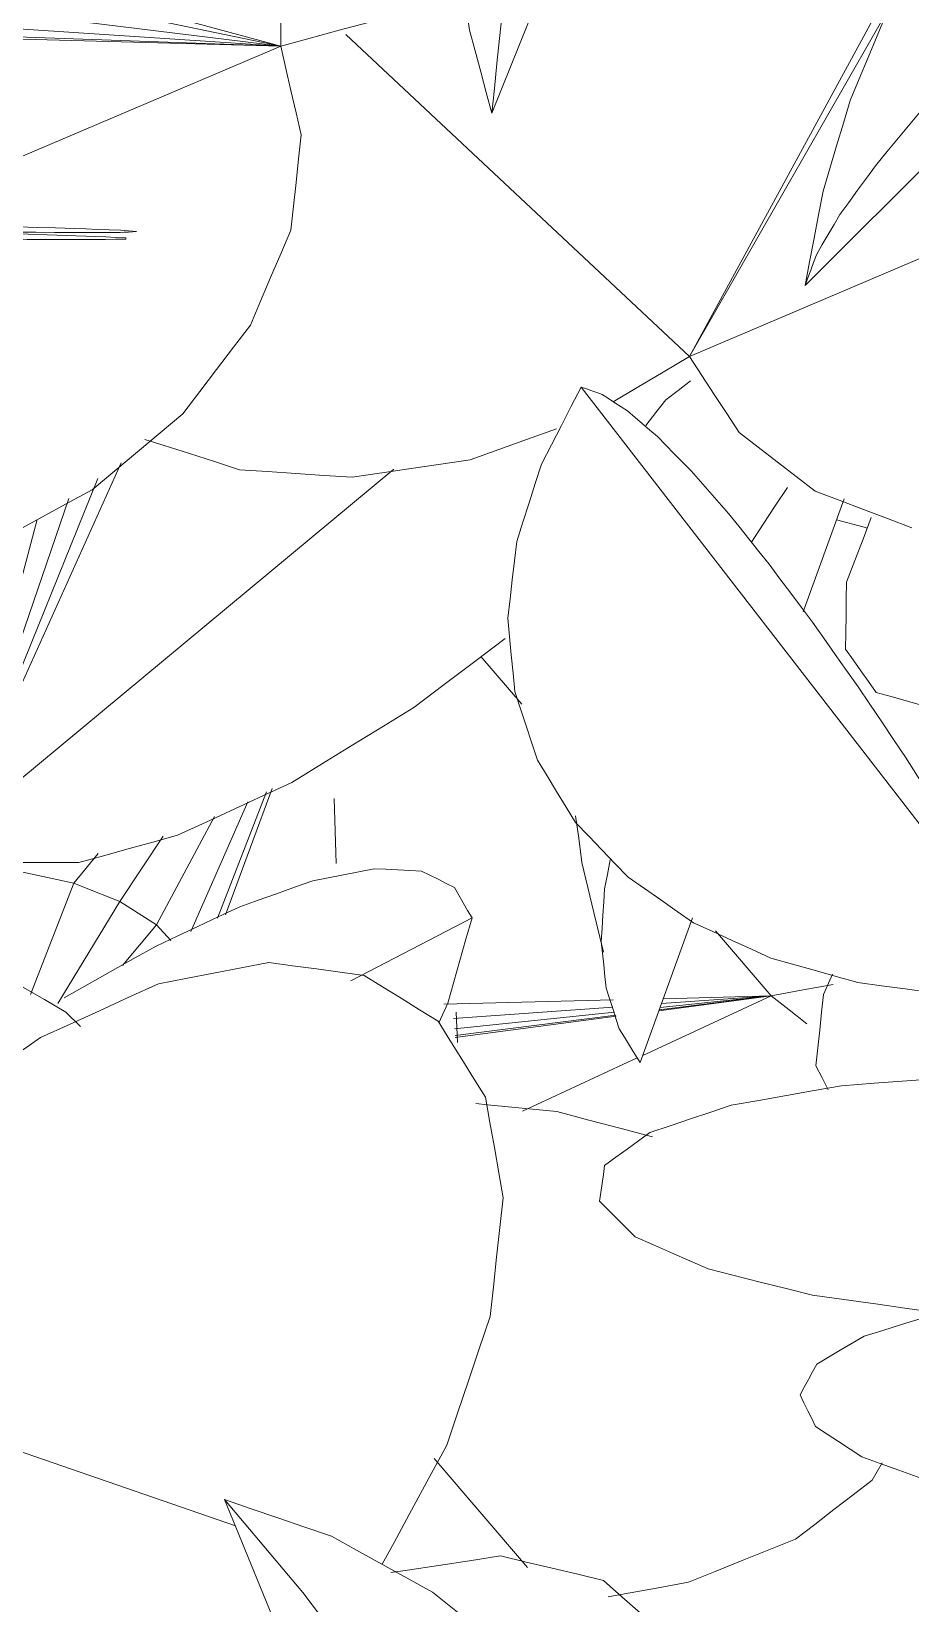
# Model space of a CAD drawing. Header units: metres. Extents: x 10.2 to 20.8, y -0.2 to 6.6.
# Drawn here: x 14.762 to 14.797, y 2.5169 to 2.5794 of the extents above; entities that cross this region are included whole.
import ezdxf

# ---------------------------------------------------------------- set-up
doc = ezdxf.new("R2010")
doc.units = ezdxf.units.M
doc.layers.add('Importações nas famílias', color=250, linetype='Continuous', lineweight=5)
doc.layers.add('Vegetação', color=7, linetype='Continuous', lineweight=5)

# ---------------------------------------------------------------- blocks, each defined once
blk = doc.blocks.new('Planta_pergolado_12200 - plantas pergolado_skp_Component_17-V3974-Corte 3')
at = {"layer": 'Importações nas famílias'}
for p, q in [((14.781479, 2.552671), (14.779851, 2.554573)), ((14.769378, 2.544164), (14.771325, 2.549196)), ((14.771554, 2.54932), (14.769697, 2.544297)), ((14.769255, 2.548209), (14.766956, 2.543898)), ((14.768313, 2.543637), (14.770585, 2.548796)), ((14.767218, 2.547431), (14.765492, 2.544834)), ((14.763655, 2.545553), (14.764633, 2.546734)), ((14.763655, 2.545553), (14.761571, 2.546007)), ((14.763655, 2.545553), (14.761937, 2.541124)), ((14.764024, 2.545409), (14.763655, 2.545553)), ((14.764024, 2.545409), (14.765492, 2.544834)), ((14.763023, 2.540771), (14.765492, 2.544834)), ((14.765492, 2.544834), (14.766956, 2.543898)), ((14.765596, 2.542282), (14.766956, 2.543898)), ((14.766956, 2.543898), (14.76752, 2.54328)), ((14.791403, 2.541074), (14.789194, 2.543656)), ((14.778386, 2.540738), (14.785121, 2.540912)), ((14.791403, 2.541074), (14.786294, 2.538707)), ((14.786938, 2.540485), (14.791403, 2.541074)), ((14.78695, 2.540518), (14.791403, 2.541074)), ((14.786984, 2.540612), (14.791403, 2.541074)), ((14.78704, 2.540766), (14.791403, 2.541074)), ((14.787111, 2.540963), (14.791403, 2.541074)), ((14.778765, 2.54018), (14.785104, 2.540629)), ((14.778806, 2.539757), (14.785168, 2.540422)), ((14.77883, 2.539503), (14.785223, 2.540302)), ((14.778839, 2.539415), (14.785242, 2.540261)), ((14.786079, 2.538607), (14.781518, 2.536494))]:
    blk.add_line(p, q, dxfattribs=at)
at = {"layer": 'Importações nas famílias', "flags": 128}
for points in [[(14.795223, 2.559684), (14.795103, 2.559716), (14.794006, 2.560007)], [(14.791403, 2.541074), (14.792678, 2.541309), (14.793866, 2.541527)], [(14.792829, 2.53996), (14.792116, 2.540517), (14.791403, 2.541074)]]:
    blk.add_lwpolyline(points, dxfattribs=at)
blk = doc.blocks.new('Planta_pergolado_12200 - plantas pergolado_skp_Component_16-V3975-Corte 3')
blk.add_blockref('Planta_pergolado_12200 - plantas pergolado_skp_Component_17-V3974-Corte 3', (0, 0))
blk = doc.blocks.new('Planta_pergolado_12200 - plantas pergolado_skp_Component_17-V4010-Corte 3')
at = {"layer": 'Importações nas famílias'}
for p, q in [((14.763931, 2.539859), (14.763347, 2.540426)), ((14.781714, 2.518335), (14.778003, 2.522672)), ((14.795425, 2.521811), (14.795821, 2.522504))]:
    blk.add_line(p, q, dxfattribs=at)
at = {"layer": 'Importações nas famílias', "flags": 128}
for points in [[(14.763347, 2.540426), (14.762489, 2.540924), (14.761631, 2.541421), (14.760773, 2.541919), (14.759915, 2.542416)], [(14.782875, 2.536476), (14.781497, 2.53661), (14.780118, 2.536743), (14.779653, 2.536788)], [(14.786689, 2.535464), (14.785434, 2.535797), (14.784155, 2.536136), (14.782875, 2.536476)], [(14.792374, 2.519467), (14.793137, 2.520053), (14.7939, 2.520639), (14.794662, 2.521225), (14.795425, 2.521811)], [(14.788116, 2.517753), (14.789181, 2.518181), (14.790245, 2.51861), (14.79131, 2.519038), (14.792374, 2.519467)], [(14.784925, 2.517167), (14.785565, 2.517284), (14.78684, 2.517519), (14.788116, 2.517753)]]:
    blk.add_lwpolyline(points, dxfattribs=at)
blk = doc.blocks.new('Planta_pergolado_12200 - plantas pergolado_skp_Component_16-V4011-Corte 3')
blk.add_blockref('Planta_pergolado_12200 - plantas pergolado_skp_Component_17-V4010-Corte 3', (0, 0))
blk = doc.blocks.new('Planta_pergolado_12200 - plantas pergolado_skp_-V4057-Corte 3')
for name in ['Planta_pergolado_12200 - plantas pergolado_skp_Component_16-V3975-Corte 3', 'Planta_pergolado_12200 - plantas pergolado_skp_Component_16-V4011-Corte 3']:
    blk.add_blockref(name, (0, 0))
blk = doc.blocks.new('Planta_pergolado_12200 - plantas pergolado_skp_Component_17-V4365-Corte 3')
at = {"layer": 'Importações nas famílias', "flags": 128}
for points in [[(14.79421, 2.5375), (14.795507, 2.537598), (14.796804, 2.537696), (14.798101, 2.537794), (14.799399, 2.537892)], [(14.789809, 2.536726), (14.790909, 2.536919), (14.792009, 2.537113), (14.79311, 2.537306), (14.79421, 2.5375)], [(14.786574, 2.535637), (14.787383, 2.535909), (14.788192, 2.536181), (14.789001, 2.536454), (14.789809, 2.536726)], [(14.78478, 2.534325), (14.785229, 2.534653), (14.785677, 2.534981), (14.786126, 2.535309), (14.786574, 2.535637)], [(14.784581, 2.532902), (14.784631, 2.533258), (14.784681, 2.533613), (14.78473, 2.533969), (14.78478, 2.534325)], [(14.785994, 2.531491), (14.785641, 2.531844), (14.785287, 2.532197), (14.784934, 2.532549), (14.784581, 2.532902)], [(14.788897, 2.530211), (14.788171, 2.530531), (14.787446, 2.530851), (14.78672, 2.531171), (14.785994, 2.531491)], [(14.793044, 2.529173), (14.792007, 2.529433), (14.790971, 2.529692), (14.789934, 2.529952), (14.788897, 2.530211)], [(14.798079, 2.528464), (14.79682, 2.528641), (14.795561, 2.528819), (14.794303, 2.528996), (14.793044, 2.529173)], [(14.795099, 2.527539), (14.795844, 2.52777), (14.796589, 2.528002), (14.797334, 2.528233), (14.798079, 2.528464)], [(14.793216, 2.526426), (14.793686, 2.526704), (14.794157, 2.526982), (14.794628, 2.527261), (14.795099, 2.527539)], [(14.792558, 2.525199), (14.792722, 2.525506), (14.792887, 2.525813), (14.793051, 2.526119), (14.793216, 2.526426)], [(14.79317, 2.523944), (14.793017, 2.524258), (14.792864, 2.524572), (14.792711, 2.524885), (14.792558, 2.525199)], [(14.795011, 2.522745), (14.794551, 2.523045), (14.79409, 2.523344), (14.79363, 2.523644), (14.79317, 2.523944)], [(14.797954, 2.521684), (14.797218, 2.521949), (14.796483, 2.522214), (14.795747, 2.52248), (14.795011, 2.522745)]]:
    blk.add_lwpolyline(points, dxfattribs=at)
blk = doc.blocks.new('Planta_pergolado_12200 - plantas pergolado_skp_Component_16-V4366-Corte 3')
blk.add_blockref('Planta_pergolado_12200 - plantas pergolado_skp_Component_17-V4365-Corte 3', (0, 0))
blk = doc.blocks.new('Planta_pergolado_12200 - plantas pergolado_skp_Component_17-V4386-Corte 3')
at = {"layer": 'Importações nas famílias'}
blk.add_line((14.77009, 2.519989), (14.758305, 2.524071), dxfattribs=at)
at = {"layer": 'Importações nas famílias', "flags": 128}
for points in [[(14.767025, 2.541555), (14.768122, 2.541766), (14.76922, 2.541977), (14.770318, 2.542188), (14.771415, 2.542399)], [(14.771415, 2.542399), (14.772364, 2.542272), (14.773313, 2.542145), (14.774262, 2.542018), (14.775211, 2.541891)], [(14.762338, 2.539416), (14.76351, 2.539951), (14.764681, 2.540485), (14.765853, 2.54102), (14.767025, 2.541555)], [(14.775211, 2.541891), (14.775946, 2.541435), (14.776682, 2.540978), (14.777417, 2.540522), (14.778153, 2.540065)], [(14.778153, 2.540065), (14.778625, 2.53931), (14.779097, 2.538556), (14.779569, 2.537801), (14.780041, 2.537046)], [(14.758185, 2.536487), (14.758841, 2.53695), (14.760007, 2.537772), (14.761173, 2.538594), (14.762338, 2.539416)], [(14.780041, 2.537046), (14.780217, 2.536044), (14.780394, 2.535042), (14.78057, 2.534041), (14.780746, 2.533039)], [(14.780746, 2.533039), (14.780615, 2.531859), (14.780484, 2.530678), (14.780352, 2.529498), (14.780221, 2.528317)], [(14.780221, 2.528317), (14.779791, 2.527039), (14.779361, 2.52576), (14.778931, 2.524482), (14.778501, 2.523203)], [(14.778501, 2.523203), (14.777801, 2.521913), (14.777102, 2.520624), (14.776402, 2.519334), (14.775932, 2.518467)], [(14.776279, 2.518132), (14.776936, 2.518233), (14.778169, 2.518421), (14.779402, 2.518609), (14.780635, 2.518798)], [(14.780635, 2.518798), (14.781661, 2.518554), (14.782687, 2.518311), (14.783713, 2.518067), (14.784738, 2.517824)], [(14.784738, 2.517824), (14.785469, 2.517169), (14.7862, 2.516515), (14.786931, 2.51586), (14.787662, 2.515206)]]:
    blk.add_lwpolyline(points, dxfattribs=at)
blk = doc.blocks.new('Planta_pergolado_12200 - plantas pergolado_skp_Component_16-V4387-Corte 3')
blk.add_blockref('Planta_pergolado_12200 - plantas pergolado_skp_Component_17-V4386-Corte 3', (0, 0))
blk = doc.blocks.new('Planta_pergolado_12200 - plantas pergolado_skp_Component_12-V4405-Corte 3')
at = {"layer": 'Importações nas famílias'}
blk.add_line((14.76966, 2.521038), (14.790249, 2.47076), dxfattribs=at)
at = {"layer": 'Importações nas famílias', "flags": 128}
for points in [[(14.773908, 2.519582), (14.772846, 2.519946), (14.771784, 2.52031), (14.770722, 2.520674), (14.76966, 2.521038)], [(14.76966, 2.521038), (14.770439, 2.520114), (14.771218, 2.519191), (14.771996, 2.518267), (14.772775, 2.517344)], [(14.777933, 2.517352), (14.776927, 2.51791), (14.775921, 2.518467), (14.774914, 2.519025), (14.773908, 2.519582)], [(14.772775, 2.517344), (14.773512, 2.516358), (14.77425, 2.515373), (14.774987, 2.514388), (14.775725, 2.513403)], [(14.781642, 2.5144), (14.780715, 2.515138), (14.779788, 2.515876), (14.77886, 2.516614), (14.777933, 2.517352)], [(14.784947, 2.510794), (14.784121, 2.511696), (14.783295, 2.512597), (14.782468, 2.513498), (14.781642, 2.5144)], [(14.775725, 2.513403), (14.776412, 2.512367), (14.7771, 2.511331), (14.777788, 2.510295), (14.778476, 2.509259)], [(14.787771, 2.50662), (14.787065, 2.507663), (14.786359, 2.508707), (14.785653, 2.509751), (14.784947, 2.510794)], [(14.778476, 2.509259), (14.779107, 2.508184), (14.779737, 2.507109), (14.780368, 2.506034), (14.780999, 2.504959)], [(14.790048, 2.501975), (14.789479, 2.503136), (14.78891, 2.504297), (14.788341, 2.505459), (14.787771, 2.50662)], [(14.780999, 2.504959), (14.781565, 2.503856), (14.782132, 2.502754), (14.782699, 2.501652), (14.783265, 2.500549)], [(14.791724, 2.496968), (14.791305, 2.49822), (14.790886, 2.499471), (14.790467, 2.500723), (14.790048, 2.501975)], [(14.783265, 2.500549), (14.783761, 2.499432), (14.784257, 2.498314), (14.784753, 2.497197), (14.785249, 2.49608)], [(14.792759, 2.491717), (14.792501, 2.49303), (14.792242, 2.494343), (14.791983, 2.495655), (14.791724, 2.496968)], [(14.785249, 2.49608), (14.78567, 2.49496), (14.78609, 2.49384), (14.78651, 2.49272), (14.78693, 2.4916)], [(14.78693, 2.4916), (14.787269, 2.49049), (14.787609, 2.48938), (14.787948, 2.48827), (14.788288, 2.487159)], [(14.793131, 2.486345), (14.793038, 2.487688), (14.792945, 2.489031), (14.792852, 2.490374), (14.792759, 2.491717)], [(14.788288, 2.487159), (14.788543, 2.486072), (14.788798, 2.484984), (14.789053, 2.483896), (14.789308, 2.482808)], [(14.792829, 2.480978), (14.792904, 2.48232), (14.79298, 2.483662), (14.793055, 2.485004), (14.793131, 2.486345)], [(14.789308, 2.482808), (14.789476, 2.481754), (14.789644, 2.4807), (14.789812, 2.479647), (14.789979, 2.478593)], [(14.791861, 2.475742), (14.792103, 2.477051), (14.792345, 2.47836), (14.792587, 2.479669), (14.792829, 2.480978)], [(14.789979, 2.478593), (14.790058, 2.477585), (14.790137, 2.476578), (14.790216, 2.47557), (14.790294, 2.474562)], [(14.790249, 2.47076), (14.790652, 2.472006), (14.791055, 2.473251), (14.791458, 2.474497), (14.791861, 2.475742)], [(14.790294, 2.474562), (14.790283, 2.473612), (14.790272, 2.472661), (14.790261, 2.471711), (14.790249, 2.47076)]]:
    blk.add_lwpolyline(points, dxfattribs=at)
blk = doc.blocks.new('Planta_pergolado_12200 - plantas pergolado_skp_Component_16-V4409-Corte 3')
blk.add_blockref('Planta_pergolado_12200 - plantas pergolado_skp_Component_12-V4405-Corte 3', (0, 0))
blk = doc.blocks.new('Planta_pergolado_12200 - plantas pergolado_skp_-V4413-Corte 3')
for name in ['Planta_pergolado_12200 - plantas pergolado_skp_Component_16-V4387-Corte 3', 'Planta_pergolado_12200 - plantas pergolado_skp_Component_16-V4409-Corte 3']:
    blk.add_blockref(name, (0, 0))
blk = doc.blocks.new('Planta_pergolado_12200 - plantas pergolado_skp_-V4414-Corte 3')
for name in ['Planta_pergolado_12200 - plantas pergolado_skp_-V4413-Corte 3', 'Planta_pergolado_12200 - plantas pergolado_skp_Component_16-V4366-Corte 3']:
    blk.add_blockref(name, (0, 0))
blk = doc.blocks.new('Planta_pergolado_12200 - plantas pergolado_skp_-V4514-Corte 3')
for name in ['Planta_pergolado_12200 - plantas pergolado_skp_-V4414-Corte 3', 'Planta_pergolado_12200 - plantas pergolado_skp_-V4057-Corte 3']:
    blk.add_blockref(name, (0, 0))
blk = doc.blocks.new('Planta_pergolado_12200 - plantas pergolado_skp_Component_17-V4654-Corte 3')
at = {"layer": 'Importações nas famílias', "flags": 128}
for points in [[(14.763637, 2.571436), (14.762895, 2.571441), (14.762152, 2.571446), (14.76141, 2.571451), (14.760667, 2.571456)], [(14.76072, 2.571686), (14.761459, 2.571664), (14.762197, 2.571642), (14.762936, 2.571621), (14.763674, 2.571599)], [(14.761072, 2.571392), (14.761838, 2.571368), (14.762604, 2.571344), (14.76337, 2.57132), (14.764136, 2.571296)], [(14.765508, 2.571442), (14.76504, 2.571441), (14.764573, 2.571439), (14.764105, 2.571438), (14.763637, 2.571436)], [(14.763674, 2.571599), (14.764138, 2.571581), (14.764601, 2.571563), (14.765064, 2.571544), (14.765528, 2.571526)], [(14.766153, 2.571473), (14.765992, 2.571465), (14.765831, 2.571457), (14.765669, 2.57145), (14.765508, 2.571442)], [(14.765528, 2.571526), (14.765684, 2.571513), (14.76584, 2.5715), (14.765997, 2.571486), (14.766153, 2.571473)], [(14.76411, 2.571155), (14.76334, 2.571159), (14.762571, 2.571163), (14.761801, 2.571166), (14.761031, 2.57117)], [(14.765723, 2.571173), (14.76532, 2.571168), (14.764917, 2.571164), (14.764513, 2.57116), (14.76411, 2.571155)], [(14.764136, 2.571296), (14.764535, 2.571278), (14.764934, 2.571259), (14.765333, 2.57124), (14.765732, 2.571221)], [(14.765732, 2.571221), (14.76573, 2.571209), (14.765728, 2.571197), (14.765725, 2.571185), (14.765723, 2.571173)]]:
    blk.add_lwpolyline(points, dxfattribs=at)
blk = doc.blocks.new('Planta_pergolado_12200 - plantas pergolado_skp_Component_16-V4655-Corte 3')
blk.add_blockref('Planta_pergolado_12200 - plantas pergolado_skp_Component_17-V4654-Corte 3', (0, 0))
blk = doc.blocks.new('Planta_pergolado_12200 - plantas pergolado_skp_-V4764-Corte 3')
blk.add_blockref('Planta_pergolado_12200 - plantas pergolado_skp_Component_16-V4655-Corte 3', (0, 0))
blk = doc.blocks.new('Planta_pergolado_12200 - plantas pergolado_skp_Component_12-V4913-Corte 3')
at = {"layer": 'Importações nas famílias'}
for p, q in [((14.792679, 2.556343), (14.794309, 2.560844)), ((14.786192, 2.538425), (14.788275, 2.544177))]:
    blk.add_line(p, q, dxfattribs=at)
at = {"layer": 'Importações nas famílias', "flags": 128}
for points in [[(14.788192, 2.565532), (14.787706, 2.565158), (14.78722, 2.564785)], [(14.78722, 2.564785), (14.786821, 2.564275), (14.786422, 2.563765)], [(14.790619, 2.559119), (14.791089, 2.559832), (14.791571, 2.560562), (14.792052, 2.561292)], [(14.783626, 2.548229), (14.783747, 2.547341), (14.783879, 2.546378)], [(14.783879, 2.546378), (14.784117, 2.545387), (14.784356, 2.544396), (14.784594, 2.543404), (14.784737, 2.542812)], [(14.784778, 2.545332), (14.784892, 2.545907), (14.785005, 2.546482)], [(14.784648, 2.543239), (14.78468, 2.543762), (14.784713, 2.544285), (14.784746, 2.544809), (14.784778, 2.545332)], [(14.784842, 2.541377), (14.784793, 2.541842), (14.784745, 2.542308), (14.784696, 2.542773), (14.784648, 2.543239)], [(14.785359, 2.539766), (14.785229, 2.540169), (14.7851, 2.540571), (14.784971, 2.540974), (14.784842, 2.541377)], [(14.786192, 2.538425), (14.785984, 2.53876), (14.785775, 2.539095), (14.785567, 2.539431), (14.785359, 2.539766)]]:
    blk.add_lwpolyline(points, dxfattribs=at)
blk = doc.blocks.new('Planta_pergolado_12200 - plantas pergolado_skp_Component_17-V4914-Corte 3')
at = {"layer": 'Importações nas famílias'}
for p, q in [((14.788152, 2.566507), (14.796513, 2.581865)), ((14.796905, 2.581802), (14.788152, 2.566507)), ((14.774488, 2.579317), (14.788152, 2.566507)), ((14.788152, 2.566507), (14.808603, 2.575203))]:
    blk.add_line(p, q, dxfattribs=at)
at = {"layer": 'Importações nas famílias', "flags": 128}
for points in [[(14.788152, 2.566507), (14.787115, 2.565888), (14.786078, 2.565269), (14.785125, 2.5647)], [(14.790135, 2.563478), (14.789639, 2.564235), (14.789143, 2.564992), (14.788647, 2.56575), (14.788152, 2.566507)], [(14.770247, 2.562004), (14.769252, 2.562323), (14.768257, 2.562642), (14.767261, 2.562961), (14.766485, 2.56321)], [(14.782861, 2.563622), (14.781717, 2.563212), (14.780574, 2.562802), (14.77943, 2.562393)], [(14.793152, 2.561153), (14.792398, 2.561734), (14.791643, 2.562315), (14.790889, 2.562897), (14.790135, 2.563478)], [(14.774737, 2.561701), (14.773615, 2.561777), (14.772492, 2.561852), (14.77137, 2.561928), (14.770247, 2.562004)], [(14.77943, 2.562393), (14.778257, 2.56222), (14.777083, 2.562047), (14.77591, 2.561874), (14.774737, 2.561701)], [(14.796997, 2.55969), (14.796036, 2.560056), (14.795075, 2.560421), (14.794113, 2.560787), (14.793152, 2.561153)]]:
    blk.add_lwpolyline(points, dxfattribs=at)
blk = doc.blocks.new('Planta_pergolado_12200 - plantas pergolado_skp_Component_16-V4915-Corte 3')
for name in ['Planta_pergolado_12200 - plantas pergolado_skp_Component_17-V4914-Corte 3', 'Planta_pergolado_12200 - plantas pergolado_skp_Component_12-V4913-Corte 3']:
    blk.add_blockref(name, (0, 0))
blk = doc.blocks.new('Planta_pergolado_12200 - plantas pergolado_skp_Component_12-V4909-Corte 3')
at = {"layer": 'Importações nas famílias'}
blk.add_line((14.853177, 2.543306), (14.834421, 2.567543), dxfattribs=at)
at = {"layer": 'Importações nas famílias', "flags": 128}
for points in [[(14.834421, 2.567543), (14.834025, 2.566778), (14.833628, 2.566012), (14.833232, 2.565246), (14.832835, 2.56448)], [(14.835252, 2.56725), (14.835044, 2.567323), (14.834836, 2.567397), (14.834629, 2.56747), (14.834421, 2.567543)], [(14.836265, 2.56659), (14.836012, 2.566755), (14.835758, 2.56692), (14.835505, 2.567085), (14.835252, 2.56725)], [(14.83745, 2.565572), (14.837154, 2.565826), (14.836858, 2.566081), (14.836561, 2.566336), (14.836265, 2.56659)], [(14.838794, 2.564206), (14.838458, 2.564547), (14.838122, 2.564889), (14.837786, 2.56523), (14.83745, 2.565572)], [(14.832835, 2.56448), (14.83259, 2.563708), (14.832344, 2.562936), (14.832098, 2.562165), (14.831853, 2.561393)], [(14.840281, 2.562508), (14.839909, 2.562932), (14.839538, 2.563357), (14.839166, 2.563781), (14.838794, 2.564206)], [(14.841896, 2.560496), (14.841492, 2.560999), (14.841089, 2.561502), (14.840685, 2.562005), (14.840281, 2.562508)], [(14.831853, 2.561393), (14.831764, 2.560633), (14.831675, 2.559873), (14.831586, 2.559113), (14.831497, 2.558353)], [(14.84362, 2.558194), (14.843189, 2.558769), (14.842758, 2.559345), (14.842327, 2.55992), (14.841896, 2.560496)], [(14.831497, 2.558353), (14.831567, 2.557623), (14.831636, 2.556892), (14.831706, 2.556162), (14.831776, 2.555432)], [(14.845434, 2.555625), (14.84498, 2.556267), (14.844527, 2.556909), (14.844073, 2.557551), (14.84362, 2.558194)], [(14.831776, 2.555432), (14.832003, 2.554749), (14.83223, 2.554065), (14.832456, 2.553382), (14.832683, 2.552699)], [(14.847318, 2.55282), (14.846847, 2.553522), (14.846376, 2.554223), (14.845905, 2.554924), (14.845434, 2.555625)], [(14.832683, 2.552699), (14.833062, 2.552078), (14.83344, 2.551458), (14.833819, 2.550838), (14.834198, 2.550217)], [(14.84925, 2.54981), (14.848767, 2.550562), (14.848284, 2.551315), (14.847801, 2.552068), (14.847318, 2.55282)], [(14.834198, 2.550217), (14.834719, 2.549675), (14.835241, 2.549132), (14.835762, 2.548589), (14.836284, 2.548046)], [(14.851211, 2.546626), (14.850721, 2.547422), (14.850231, 2.548218), (14.84974, 2.549014), (14.84925, 2.54981)], [(14.836284, 2.548046), (14.836936, 2.547593), (14.837588, 2.547141), (14.83824, 2.546688), (14.838892, 2.546236)], [(14.853177, 2.543306), (14.852685, 2.544136), (14.852194, 2.544966), (14.851702, 2.545796), (14.851211, 2.546626)], [(14.838892, 2.546236), (14.83966, 2.545884), (14.840427, 2.545532), (14.841195, 2.54518), (14.841962, 2.544829)], [(14.841962, 2.544829), (14.842827, 2.544586), (14.843692, 2.544343), (14.844557, 2.544101), (14.845422, 2.543858)], [(14.845422, 2.543858), (14.846364, 2.54373), (14.847306, 2.543602), (14.848247, 2.543474), (14.849189, 2.543346)], [(14.849189, 2.543346), (14.850186, 2.543336), (14.851183, 2.543326), (14.85218, 2.543316), (14.853177, 2.543306)]]:
    blk.add_lwpolyline(points, dxfattribs=at)
blk = doc.blocks.new('Planta_pergolado_12200 - plantas pergolado_skp_Component_12-V4934-Corte 3')
at = {"layer": 'Importações nas famílias'}
for p, q in [((14.809198, 2.58575), (14.792757, 2.569335)), ((14.80508, 2.584228), (14.805849, 2.584937))]:
    blk.add_line(p, q, dxfattribs=at)
at = {"layer": 'Importações nas famílias', "flags": 128}
for points in [[(14.798806, 2.584811), (14.798282, 2.584071), (14.797759, 2.58333)], [(14.802217, 2.58145), (14.802933, 2.582145), (14.803649, 2.582839), (14.804364, 2.583534), (14.80508, 2.584228)], [(14.797759, 2.58333), (14.797316, 2.582527), (14.796872, 2.581724), (14.796429, 2.58092), (14.795985, 2.580117)], [(14.799636, 2.578794), (14.800281, 2.579458), (14.800927, 2.580122), (14.801572, 2.580786), (14.802217, 2.58145)], [(14.795985, 2.580117), (14.795626, 2.57926), (14.795268, 2.578402), (14.794909, 2.577545), (14.79455, 2.576688)], [(14.797396, 2.576321), (14.797956, 2.576939), (14.798516, 2.577557), (14.799076, 2.578175), (14.799636, 2.578794)], [(14.79455, 2.576688), (14.79428, 2.575786), (14.79401, 2.574884), (14.79374, 2.573982), (14.79347, 2.57308)], [(14.79555, 2.57409), (14.796012, 2.574647), (14.796473, 2.575205), (14.796935, 2.575763), (14.797396, 2.576321)], [(14.794141, 2.572153), (14.794494, 2.572637), (14.794846, 2.573121), (14.795198, 2.573605), (14.79555, 2.57409)], [(14.79347, 2.57308), (14.793292, 2.572144), (14.793114, 2.571208), (14.792935, 2.570272), (14.792757, 2.569335)], [(14.793203, 2.570555), (14.793438, 2.570955), (14.793672, 2.571354), (14.793907, 2.571753), (14.794141, 2.572153)], [(14.792757, 2.569335), (14.792868, 2.56964), (14.79298, 2.569945), (14.793091, 2.57025), (14.793203, 2.570555)]]:
    blk.add_lwpolyline(points, dxfattribs=at)
blk = doc.blocks.new('Planta_pergolado_12200 - plantas pergolado_skp_Component_12-V4936-Corte 3')
at = {"layer": 'Importações nas famílias'}
for p, q in [((14.79549, 2.614031), (14.789423, 2.598927)), ((14.793017, 2.612195), (14.792344, 2.611695)), ((14.787149, 2.603108), (14.787486, 2.603881)), ((14.783648, 2.584548), (14.780288, 2.57618)), ((14.780867, 2.581172), (14.781031, 2.582202))]:
    blk.add_line(p, q, dxfattribs=at)
at = {"layer": 'Importações nas famílias', "flags": 128}
for points in [[(14.79396, 2.613147), (14.794342, 2.613368), (14.794725, 2.613589), (14.795107, 2.61381), (14.79549, 2.614031)], [(14.792356, 2.611647), (14.792757, 2.612022), (14.793158, 2.612397), (14.793559, 2.612772), (14.79396, 2.613147)], [(14.792344, 2.611695), (14.791623, 2.611046), (14.790902, 2.610397), (14.790181, 2.609748), (14.78946, 2.609099)], [(14.790717, 2.609569), (14.791127, 2.610088), (14.791537, 2.610608), (14.791947, 2.611128), (14.792356, 2.611647)], [(14.789081, 2.60696), (14.78949, 2.607612), (14.789899, 2.608264), (14.790308, 2.608916), (14.790717, 2.609569)], [(14.78946, 2.609099), (14.788813, 2.608393), (14.788166, 2.607686), (14.787519, 2.606979), (14.786872, 2.606273)], [(14.787486, 2.603881), (14.787885, 2.604651), (14.788284, 2.60542), (14.788683, 2.60619), (14.789081, 2.60696)], [(14.786872, 2.606273), (14.786305, 2.605516), (14.785739, 2.60476)], [(14.779175, 2.581165), (14.77929, 2.580339), (14.779408, 2.579488)], [(14.780288, 2.57618), (14.780392, 2.577171), (14.780496, 2.578161), (14.7806, 2.579151), (14.780704, 2.580142)], [(14.779408, 2.579488), (14.779628, 2.578661), (14.779848, 2.577834), (14.780068, 2.577007), (14.780288, 2.57618)]]:
    blk.add_lwpolyline(points, dxfattribs=at)
blk = doc.blocks.new('Planta_pergolado_12200 - plantas pergolado_skp_Component_17-V4938-Corte 3')
at = {"layer": 'Importações nas famílias'}
for p, q in [((14.75497, 2.583467), (14.771893, 2.578845)), ((14.771945, 2.583426), (14.771893, 2.578845)), ((14.754188, 2.582536), (14.771893, 2.578845)), ((14.752497, 2.581229), (14.771893, 2.578845)), ((14.750533, 2.580256), (14.771893, 2.578845)), ((14.771893, 2.578845), (14.746335, 2.57955)), ((14.771893, 2.578845), (14.748513, 2.579681)), ((14.754776, 2.571566), (14.771893, 2.578845))]:
    blk.add_line(p, q, dxfattribs=at)
at = {"layer": 'Importações nas famílias', "flags": 128}
for points in [[(14.776553, 2.580115), (14.775388, 2.579797), (14.774223, 2.57948), (14.773058, 2.579162), (14.771893, 2.578845)], [(14.771893, 2.578845), (14.772096, 2.577963), (14.7723, 2.577082), (14.772503, 2.5762), (14.772707, 2.575319)], [(14.772707, 2.575319), (14.772604, 2.574373), (14.772501, 2.573428), (14.772399, 2.572482), (14.772296, 2.571536)], [(14.772296, 2.571536), (14.771894, 2.570591), (14.771492, 2.569645), (14.771091, 2.5687), (14.770689, 2.567755)], [(14.770689, 2.567755), (14.770015, 2.566874), (14.769342, 2.565993), (14.768668, 2.565112), (14.767995, 2.564231)], [(14.767995, 2.564231), (14.767095, 2.563475), (14.766196, 2.562719), (14.765296, 2.561963), (14.764397, 2.561207)], [(14.764397, 2.561207), (14.763333, 2.560627), (14.762269, 2.560047), (14.761205, 2.559467), (14.760141, 2.558888)]]:
    blk.add_lwpolyline(points, dxfattribs=at)
blk = doc.blocks.new('Planta_pergolado_12200 - plantas pergolado_skp_Component_16-V4939-Corte 3')
for name, p in [('Planta_pergolado_12200 - plantas pergolado_skp_Component_17-V4938-Corte 3', (0, 0)), ('Planta_pergolado_12200 - plantas pergolado_skp_Component_12-V4936-Corte 3', (0, 0)), ('Planta_pergolado_12200 - plantas pergolado_skp_Component_12-V4934-Corte 3', (0, 0)), ('Planta_pergolado_12200 - plantas pergolado_skp_Component_12-V4909-Corte 3', (-0.050571, -0.002252))]:
    blk.add_blockref(name, p)
blk = doc.blocks.new('Planta_pergolado_12200 - plantas pergolado_skp_Component_12-V4964-Corte 3')
at = {"layer": 'Importações nas famílias'}
for p, q in [((14.774683, 2.541671), (14.779503, 2.544172)), ((14.778184, 2.539997), (14.77854, 2.540784))]:
    blk.add_line(p, q, dxfattribs=at)
at = {"layer": 'Importações nas famílias', "flags": 128}
for points in [[(14.775606, 2.546131), (14.774998, 2.546012), (14.77439, 2.545893), (14.773783, 2.545774), (14.773175, 2.545655)], [(14.777499, 2.546039), (14.777026, 2.546062), (14.776552, 2.546085), (14.776079, 2.546108), (14.775606, 2.546131)], [(14.778808, 2.54538), (14.77848, 2.545545), (14.778153, 2.54571), (14.777826, 2.545874), (14.777499, 2.546039)], [(14.773175, 2.545655), (14.772446, 2.545397), (14.771718, 2.545139), (14.770989, 2.54488), (14.770261, 2.544622)], [(14.779503, 2.544172), (14.779329, 2.544474), (14.779155, 2.544776), (14.778981, 2.545078), (14.778808, 2.54538)], [(14.770261, 2.544622), (14.769429, 2.544231), (14.768597, 2.543839), (14.767766, 2.543448), (14.766934, 2.543057)], [(14.77854, 2.540784), (14.778781, 2.541631), (14.779021, 2.542478), (14.779262, 2.543325), (14.779503, 2.544172)], [(14.766934, 2.543057), (14.766018, 2.542541), (14.765102, 2.542026), (14.764187, 2.54151), (14.763271, 2.540995)]]:
    blk.add_lwpolyline(points, dxfattribs=at)
blk = doc.blocks.new('Planta_pergolado_12200 - plantas pergolado_skp_Component_12-V4965-Corte 3')
at = {"layer": 'Importações nas famílias'}
blk.add_line((14.778922, 2.539222), (14.77887, 2.540422), dxfattribs=at)
at = {"layer": 'Importações nas famílias', "flags": 128}
blk.add_lwpolyline([(14.774019, 2.54892), (14.774057, 2.547628), (14.774096, 2.546336)], dxfattribs=at)
blk = doc.blocks.new('Planta_pergolado_12200 - plantas pergolado_skp_Component_17-V4968-Corte 3')
at = {"layer": 'Importações nas famílias'}
blk.add_line((14.793489, 2.541128), (14.793846, 2.541943), dxfattribs=at)
at = {"layer": 'Importações nas famílias', "flags": 128}
for points in [[(14.794406, 2.557531), (14.794733, 2.558386), (14.79506, 2.559241), (14.795388, 2.560096)], [(14.794359, 2.554868), (14.794371, 2.555533), (14.794383, 2.556199), (14.794394, 2.556865), (14.794406, 2.557531)], [(14.79558, 2.553143), (14.795275, 2.553574), (14.794969, 2.554005), (14.794664, 2.554436), (14.794359, 2.554868)], [(14.797983, 2.552475), (14.797382, 2.552642), (14.796781, 2.552809), (14.79618, 2.552976), (14.79558, 2.553143)], [(14.793187, 2.538297), (14.793262, 2.539005), (14.793338, 2.539712), (14.793413, 2.54042), (14.793489, 2.541128)], [(14.793672, 2.537335), (14.793429, 2.537816), (14.793187, 2.538297)]]:
    blk.add_lwpolyline(points, dxfattribs=at)
blk = doc.blocks.new('Planta_pergolado_12200 - plantas pergolado_skp_Component_16-V4969-Corte 3')
for name in ['Planta_pergolado_12200 - plantas pergolado_skp_Component_17-V4968-Corte 3', 'Planta_pergolado_12200 - plantas pergolado_skp_Component_12-V4965-Corte 3', 'Planta_pergolado_12200 - plantas pergolado_skp_Component_12-V4964-Corte 3']:
    blk.add_blockref(name, (0, 0))
blk = doc.blocks.new('Planta_pergolado_12200 - plantas pergolado_skp_Component_17-V4987-Corte 3')
at = {"layer": 'Importações nas famílias'}
for p, q in [((14.765539, 2.562272), (14.75888, 2.547485)), ((14.75888, 2.547485), (14.776399, 2.562018)), ((14.75888, 2.547485), (14.764619, 2.561647)), ((14.75888, 2.547485), (14.763462, 2.560859)), ((14.75888, 2.547485), (14.7622, 2.560018))]:
    blk.add_line(p, q, dxfattribs=at)
at = {"layer": 'Importações nas famílias', "flags": 128}
for points in [[(14.780818, 2.555286), (14.77961, 2.554373), (14.778401, 2.553459), (14.777193, 2.552546)], [(14.777193, 2.552546), (14.775979, 2.551801), (14.774765, 2.551056), (14.773551, 2.550311), (14.772337, 2.549566)], [(14.772337, 2.549566), (14.771201, 2.54904), (14.770064, 2.548514), (14.768928, 2.547988), (14.767792, 2.547462)], [(14.767792, 2.547462), (14.76681, 2.547191), (14.765828, 2.546919), (14.764847, 2.546648), (14.763865, 2.546377)], [(14.763865, 2.546377), (14.763105, 2.546379), (14.762346, 2.546381), (14.761586, 2.546383), (14.760826, 2.546385)]]:
    blk.add_lwpolyline(points, dxfattribs=at)
blk = doc.blocks.new('Planta_pergolado_12200 - plantas pergolado_skp_Component_16-V4988-Corte 3')
blk.add_blockref('Planta_pergolado_12200 - plantas pergolado_skp_Component_17-V4987-Corte 3', (0, 0))
blk = doc.blocks.new('Planta_pergolado_12200 - plantas pergolado_skp_-V4994-Corte 3')
for name in ['Planta_pergolado_12200 - plantas pergolado_skp_Component_16-V4969-Corte 3', 'Planta_pergolado_12200 - plantas pergolado_skp_Component_16-V4988-Corte 3']:
    blk.add_blockref(name, (0, 0))
blk = doc.blocks.new('Planta_pergolado_12200 - plantas pergolado_skp_-V4995-Corte 3')
for name in ['Planta_pergolado_12200 - plantas pergolado_skp_-V4994-Corte 3', 'Planta_pergolado_12200 - plantas pergolado_skp_Component_16-V4915-Corte 3', 'Planta_pergolado_12200 - plantas pergolado_skp_Component_16-V4939-Corte 3']:
    blk.add_blockref(name, (0, 0))
blk = doc.blocks.new('Planta_pergolado_12200 - plantas pergolado_skp_-V5113-Corte 3')
for name in ['Planta_pergolado_12200 - plantas pergolado_skp_-V4764-Corte 3', 'Planta_pergolado_12200 - plantas pergolado_skp_-V4995-Corte 3']:
    blk.add_blockref(name, (0, 0))
blk = doc.blocks.new('Planta_pergolado_12200 - Planta_pergolado_12200-V5114-Corte 3')
for name in ['Planta_pergolado_12200 - plantas pergolado_skp_-V4514-Corte 3', 'Planta_pergolado_12200 - plantas pergolado_skp_-V5113-Corte 3']:
    blk.add_blockref(name, (0, 0))

msp = doc.modelspace()

# ---------------------------------------------------------------- block references
at = {"layer": 'Vegetação', "color": 250}
msp.add_blockref('Planta_pergolado_12200 - Planta_pergolado_12200-V5114-Corte 3', (0, 0), dxfattribs=at)

doc.saveas('drawing.dxf')
